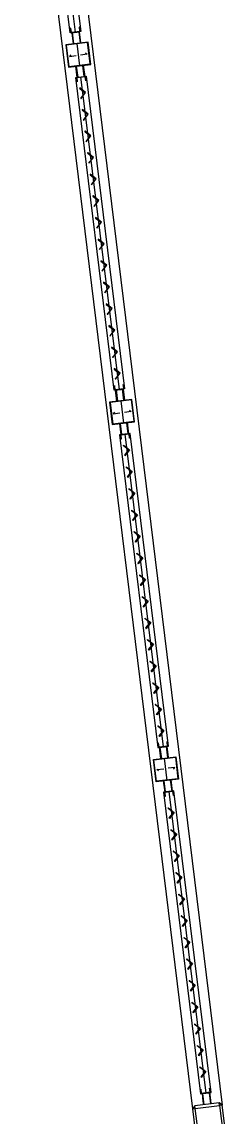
# Model space of a CAD drawing. Extents: x -15449 to 527173, y -170839 to 146543.
# Drawn here: x 15509.822 to 15510.282, y 7807.452 to 7809.906 of the extents above; entities that cross this region are included whole.
import ezdxf

# ---------------------------------------------------------------- set-up
doc = ezdxf.new("R2010")
doc.units = 0
doc.header["$LTSCALE"] = 8
doc.layers.get('0').update_dxf_attribs({"color": 1, "linetype": 'CONTINUOUS'})
doc.layers.add('G-IMPT', color=7, linetype='CONTINUOUS', lineweight=30)
doc.layers.add('Micron SGP Titleblock CAD template EDI$0$G-ANNO-TTLB', color=7, linetype='CONTINUOUS', lineweight=30)

# ---------------------------------------------------------------- blocks, each defined once
blk = doc.blocks.new('A$Cf1db08be')
at = {"layer": 'G-IMPT'}
for p, q in [((37.8134, 30.9395), (38.1962, 27.8254)), ((37.7467, 30.9312), (38.1295, 27.8172)), ((37.8551, 30.2274), (37.7721, 30.9029)), ((37.8669, 30.2289), (37.7839, 30.9043)), ((37.7956, 30.9058), (37.8787, 30.2303)), ((37.8787, 30.2303), (37.8551, 30.2274)), ((37.8562, 30.2377), (37.8557, 30.2377)), ((37.8557, 30.2377), (37.8568, 30.2285)), ((37.8577, 30.2283), (37.8562, 30.2377)), ((37.8763, 30.2309), (37.8577, 30.2283)), ((37.8578, 30.2278), (37.876, 30.23)), ((37.8586, 30.2279), (37.8616, 30.2028)), ((37.8596, 30.228), (37.8626, 30.203)), ((37.8742, 30.2298), (37.8773, 30.2048)), ((37.8757, 30.2401), (37.8751, 30.2401)), ((37.8751, 30.2401), (37.8763, 30.2309)), ((37.8752, 30.2299), (37.8783, 30.2049)), ((37.8768, 30.231), (37.8757, 30.2401)), ((37.895, 30.2069), (37.8449, 30.2008)), ((37.8941, 30.2058), (37.8461, 30.1999)), ((37.87, 30.2039), (37.8761, 30.1538)), ((37.9, 30.1578), (37.8941, 30.2058)), ((37.9011, 30.1569), (37.895, 30.2069)), ((37.8449, 30.2008), (37.8511, 30.1508)), ((37.8461, 30.1999), (37.852, 30.1519)), ((37.8562, 30.1785), (37.8532, 30.1747)), ((37.8933, 30.1796), (37.8783, 30.1778)), ((37.8895, 30.1826), (37.8933, 30.1796)), ((37.8511, 30.1508), (37.9011, 30.1569)), ((37.852, 30.1519), (37.9, 30.1578)), ((37.8532, 30.1747), (37.8682, 30.1766)), ((37.8865, 30.1297), (37.8835, 30.1547)), ((37.8835, 30.1547), (37.8865, 30.1297)), ((37.8875, 30.1298), (37.8845, 30.1549)), ((37.8845, 30.1549), (37.8875, 30.1298)), ((37.8674, 30.1274), (37.891, 30.1303)), ((37.8674, 30.1274), (37.891, 30.1303)), ((37.8709, 30.1278), (37.8678, 30.1528)), ((37.8678, 30.1528), (37.8709, 30.1278)), ((37.8719, 30.1279), (37.8688, 30.1529)), ((37.8688, 30.1529), (37.8719, 30.1279)), ((37.8701, 30.1277), (37.8883, 30.1299)), ((37.8701, 30.1277), (37.8883, 30.1299)), ((37.8888, 30.1291), (37.8701, 30.1272)), ((37.8888, 30.1291), (37.8701, 30.1272)), ((37.9653, 29.4284), (37.8792, 30.1288)), ((37.9653, 29.4284), (37.8792, 30.1288)), ((37.8899, 30.12), (37.8888, 30.1291)), ((37.8899, 30.12), (37.8888, 30.1291)), ((37.8893, 30.1292), (37.8904, 30.12)), ((37.8893, 30.1292), (37.8904, 30.12)), ((37.891, 30.1303), (37.9771, 29.4298)), ((37.891, 30.1303), (37.9771, 29.4298)), ((37.9535, 29.4269), (37.8674, 30.1274)), ((37.9535, 29.4269), (37.8674, 30.1274)), ((37.8704, 30.1176), (37.8693, 30.1267)), ((37.8704, 30.1176), (37.8693, 30.1267)), ((37.8701, 30.1272), (37.871, 30.1177)), ((37.8701, 30.1272), (37.871, 30.1177)), ((37.871, 30.1177), (37.8704, 30.1176)), ((37.871, 30.1177), (37.8704, 30.1176)), ((37.8904, 30.12), (37.8899, 30.12)), ((37.8904, 30.12), (37.8899, 30.12)), ((37.8764, 30.1041), (37.8763, 30.1039)), ((37.8897, 30.0937), (37.8764, 30.1041)), ((37.8765, 30.1028), (37.8864, 30.095)), ((37.8868, 30.0917), (37.879, 30.0817)), ((37.8792, 30.0806), (37.8793, 30.0805)), ((37.8793, 30.0805), (37.8897, 30.0937)), ((37.8824, 30.0557), (37.8823, 30.0555)), ((37.8824, 30.0557), (37.8823, 30.0555)), ((37.8956, 30.0453), (37.8824, 30.0557)), ((37.8956, 30.0453), (37.8824, 30.0557)), ((37.8824, 30.0544), (37.8924, 30.0466)), ((37.8824, 30.0544), (37.8924, 30.0466)), ((37.8928, 30.0433), (37.885, 30.0334)), ((37.8928, 30.0433), (37.885, 30.0334)), ((37.8851, 30.0322), (37.8853, 30.0321)), ((37.8851, 30.0322), (37.8853, 30.0321)), ((37.8853, 30.0321), (37.8956, 30.0453)), ((37.8853, 30.0321), (37.8956, 30.0453)), ((37.8883, 30.0073), (37.8882, 30.0072)), ((37.8883, 30.0073), (37.8882, 30.0072)), ((37.9016, 29.997), (37.8883, 30.0073)), ((37.9016, 29.997), (37.8883, 30.0073)), ((37.8883, 30.006), (37.8983, 29.9983)), ((37.8883, 30.006), (37.8983, 29.9983)), ((37.8987, 29.995), (37.8909, 29.985)), ((37.8987, 29.995), (37.8909, 29.985)), ((37.8911, 29.9839), (37.8912, 29.9837)), ((37.8911, 29.9839), (37.8912, 29.9837)), ((37.8912, 29.9837), (37.9016, 29.997)), ((37.8912, 29.9837), (37.9016, 29.997)), ((37.8943, 29.959), (37.8942, 29.9588)), ((37.8943, 29.959), (37.8942, 29.9588)), ((37.9075, 29.9486), (37.8943, 29.959)), ((37.9075, 29.9486), (37.8943, 29.959)), ((37.8943, 29.9577), (37.9043, 29.9499)), ((37.8943, 29.9577), (37.9043, 29.9499)), ((37.9047, 29.9466), (37.8969, 29.9366)), ((37.9047, 29.9466), (37.8969, 29.9366)), ((37.897, 29.9355), (37.8972, 29.9354)), ((37.897, 29.9355), (37.8972, 29.9354)), ((37.8972, 29.9354), (37.9075, 29.9486)), ((37.8972, 29.9354), (37.9075, 29.9486)), ((37.9002, 29.9106), (37.9001, 29.9104)), ((37.9002, 29.9106), (37.9001, 29.9104)), ((37.9135, 29.9003), (37.9002, 29.9106)), ((37.9135, 29.9003), (37.9002, 29.9106)), ((37.9002, 29.9093), (37.9102, 29.9015)), ((37.9002, 29.9093), (37.9102, 29.9015)), ((37.9106, 29.8982), (37.9028, 29.8883)), ((37.9106, 29.8982), (37.9028, 29.8883)), ((37.903, 29.8871), (37.9031, 29.887)), ((37.903, 29.8871), (37.9031, 29.887)), ((37.9031, 29.887), (37.9135, 29.9003)), ((37.9031, 29.887), (37.9135, 29.9003)), ((37.9062, 29.8622), (37.906, 29.8621)), ((37.9062, 29.8622), (37.906, 29.8621)), ((37.9194, 29.8519), (37.9062, 29.8622)), ((37.9194, 29.8519), (37.9062, 29.8622)), ((37.9062, 29.8609), (37.9161, 29.8532)), ((37.9062, 29.8609), (37.9161, 29.8532)), ((37.9166, 29.8499), (37.9088, 29.8399)), ((37.9166, 29.8499), (37.9088, 29.8399)), ((37.9089, 29.8388), (37.9091, 29.8386)), ((37.9089, 29.8388), (37.9091, 29.8386)), ((37.9091, 29.8386), (37.9194, 29.8519)), ((37.9091, 29.8386), (37.9194, 29.8519)), ((37.9121, 29.8139), (37.912, 29.8137)), ((37.9121, 29.8139), (37.912, 29.8137)), ((37.9254, 29.8035), (37.9121, 29.8139)), ((37.9254, 29.8035), (37.9121, 29.8139)), ((37.9121, 29.8126), (37.9221, 29.8048)), ((37.9121, 29.8126), (37.9221, 29.8048)), ((37.9225, 29.8015), (37.9147, 29.7915)), ((37.9225, 29.8015), (37.9147, 29.7915)), ((37.9149, 29.7904), (37.915, 29.7903)), ((37.9149, 29.7904), (37.915, 29.7903)), ((37.915, 29.7903), (37.9254, 29.8035)), ((37.915, 29.7903), (37.9254, 29.8035)), ((37.9181, 29.7655), (37.9179, 29.7653)), ((37.9181, 29.7655), (37.9179, 29.7653)), ((37.9313, 29.7552), (37.9181, 29.7655)), ((37.9313, 29.7552), (37.9181, 29.7655)), ((37.9181, 29.7642), (37.928, 29.7564)), ((37.9181, 29.7642), (37.928, 29.7564)), ((37.9284, 29.7531), (37.9207, 29.7432)), ((37.9284, 29.7531), (37.9207, 29.7432)), ((37.9208, 29.742), (37.921, 29.7419)), ((37.9208, 29.742), (37.921, 29.7419)), ((37.921, 29.7419), (37.9313, 29.7552)), ((37.921, 29.7419), (37.9313, 29.7552)), ((37.924, 29.7171), (37.9239, 29.717)), ((37.924, 29.7171), (37.9239, 29.717)), ((37.9373, 29.7068), (37.924, 29.7171)), ((37.9373, 29.7068), (37.924, 29.7171)), ((37.924, 29.7158), (37.934, 29.7081)), ((37.924, 29.7158), (37.934, 29.7081)), ((37.9344, 29.7048), (37.9266, 29.6948)), ((37.9344, 29.7048), (37.9266, 29.6948)), ((37.9268, 29.6937), (37.9269, 29.6936)), ((37.9268, 29.6937), (37.9269, 29.6936)), ((37.9269, 29.6936), (37.9373, 29.7068)), ((37.9269, 29.6936), (37.9373, 29.7068)), ((37.93, 29.6688), (37.9298, 29.6686)), ((37.93, 29.6688), (37.9298, 29.6686)), ((37.9432, 29.6584), (37.93, 29.6688)), ((37.9432, 29.6584), (37.93, 29.6688)), ((37.93, 29.6675), (37.9399, 29.6597)), ((37.93, 29.6675), (37.9399, 29.6597)), ((37.9403, 29.6564), (37.9326, 29.6464)), ((37.9403, 29.6564), (37.9326, 29.6464)), ((37.9327, 29.6453), (37.9329, 29.6452)), ((37.9327, 29.6453), (37.9329, 29.6452)), ((37.9329, 29.6452), (37.9432, 29.6584)), ((37.9329, 29.6452), (37.9432, 29.6584)), ((37.9359, 29.6204), (37.9358, 29.6202)), ((37.9359, 29.6204), (37.9358, 29.6202)), ((37.9491, 29.6101), (37.9359, 29.6204)), ((37.9491, 29.6101), (37.9359, 29.6204)), ((37.9359, 29.6191), (37.9459, 29.6113)), ((37.9359, 29.6191), (37.9459, 29.6113)), ((37.9463, 29.608), (37.9385, 29.5981)), ((37.9463, 29.608), (37.9385, 29.5981)), ((37.9386, 29.5969), (37.9388, 29.5968)), ((37.9386, 29.5969), (37.9388, 29.5968)), ((37.9388, 29.5968), (37.9491, 29.6101)), ((37.9388, 29.5968), (37.9491, 29.6101)), ((37.9418, 29.572), (37.9417, 29.5719)), ((37.9418, 29.572), (37.9417, 29.5719)), ((37.9551, 29.5617), (37.9418, 29.572)), ((37.9551, 29.5617), (37.9418, 29.572)), ((37.9419, 29.5708), (37.9518, 29.563)), ((37.9419, 29.5708), (37.9518, 29.563)), ((37.9522, 29.5597), (37.9444, 29.5497)), ((37.9522, 29.5597), (37.9444, 29.5497)), ((37.9446, 29.5486), (37.9447, 29.5485)), ((37.9446, 29.5486), (37.9447, 29.5485)), ((37.9447, 29.5485), (37.9551, 29.5617)), ((37.9447, 29.5485), (37.9551, 29.5617)), ((37.9478, 29.5237), (37.9477, 29.5235)), ((37.9478, 29.5237), (37.9477, 29.5235)), ((37.961, 29.5133), (37.9478, 29.5237)), ((37.961, 29.5133), (37.9478, 29.5237)), ((37.9478, 29.5224), (37.9578, 29.5146)), ((37.9478, 29.5224), (37.9578, 29.5146)), ((37.9582, 29.5113), (37.9504, 29.5013)), ((37.9582, 29.5113), (37.9504, 29.5013)), ((37.9505, 29.5002), (37.9507, 29.5001)), ((37.9505, 29.5002), (37.9507, 29.5001)), ((37.9507, 29.5001), (37.961, 29.5133)), ((37.9507, 29.5001), (37.961, 29.5133)), ((37.9537, 29.4753), (37.9536, 29.4752)), ((37.9537, 29.4753), (37.9536, 29.4752)), ((37.967, 29.465), (37.9537, 29.4753)), ((37.967, 29.465), (37.9537, 29.4753)), ((37.9538, 29.474), (37.9637, 29.4662)), ((37.9538, 29.474), (37.9637, 29.4662)), ((37.9641, 29.4629), (37.9563, 29.453)), ((37.9641, 29.4629), (37.9563, 29.453)), ((37.9565, 29.4519), (37.9566, 29.4517)), ((37.9565, 29.4519), (37.9566, 29.4517)), ((37.9566, 29.4517), (37.967, 29.465)), ((37.9566, 29.4517), (37.967, 29.465)), ((37.9771, 29.4298), (37.9535, 29.4269)), ((37.9771, 29.4298), (37.9535, 29.4269)), ((37.9546, 29.4372), (37.9541, 29.4371)), ((37.9546, 29.4372), (37.9541, 29.4371)), ((37.9541, 29.4371), (37.9552, 29.428)), ((37.9541, 29.4371), (37.9552, 29.428)), ((37.9561, 29.4278), (37.9546, 29.4372)), ((37.9561, 29.4278), (37.9546, 29.4372)), ((37.9747, 29.4304), (37.9561, 29.4278)), ((37.9747, 29.4304), (37.9561, 29.4278)), ((37.9562, 29.4272), (37.9744, 29.4295)), ((37.9562, 29.4272), (37.9744, 29.4295)), ((37.957, 29.4273), (37.96, 29.4023)), ((37.96, 29.4023), (37.957, 29.4273)), ((37.958, 29.4275), (37.961, 29.4024)), ((37.961, 29.4024), (37.958, 29.4275)), ((37.9726, 29.4293), (37.9757, 29.4043)), ((37.9757, 29.4043), (37.9726, 29.4293)), ((37.9741, 29.4396), (37.9735, 29.4395)), ((37.9741, 29.4396), (37.9735, 29.4395)), ((37.9735, 29.4395), (37.9747, 29.4304)), ((37.9735, 29.4395), (37.9747, 29.4304)), ((37.9736, 29.4294), (37.9767, 29.4044)), ((37.9767, 29.4044), (37.9736, 29.4294)), ((37.9752, 29.4305), (37.9741, 29.4396)), ((37.9752, 29.4305), (37.9741, 29.4396)), ((37.9934, 29.4064), (37.9434, 29.4003)), ((37.9434, 29.4003), (37.9495, 29.3502)), ((37.9925, 29.4053), (37.9445, 29.3994)), ((37.9445, 29.3994), (37.9504, 29.3514)), ((37.9684, 29.4033), (37.9745, 29.3533)), ((37.9984, 29.3573), (37.9925, 29.4053)), ((37.9995, 29.3564), (37.9934, 29.4064)), ((37.9546, 29.3779), (37.9516, 29.3742)), ((37.9516, 29.3742), (37.9667, 29.376)), ((37.9917, 29.3791), (37.9767, 29.3773)), ((37.9879, 29.382), (37.9917, 29.3791)), ((37.9495, 29.3502), (37.9995, 29.3564)), ((37.9504, 29.3514), (37.9984, 29.3573)), ((37.9693, 29.3273), (37.9662, 29.3523)), ((37.9662, 29.3523), (37.9693, 29.3273)), ((37.9703, 29.3274), (37.9672, 29.3524)), ((37.9672, 29.3524), (37.9703, 29.3274)), ((37.9849, 29.3292), (37.9819, 29.3542)), ((37.9819, 29.3542), (37.9849, 29.3292)), ((37.9859, 29.3293), (37.9829, 29.3543)), ((37.9829, 29.3543), (37.9859, 29.3293)), ((37.9894, 29.3297), (37.9658, 29.3268)), ((37.9894, 29.3297), (37.9658, 29.3268)), ((37.9658, 29.3268), (38.0519, 28.6264)), ((37.9658, 29.3268), (38.0519, 28.6264)), ((37.9688, 29.3171), (37.9677, 29.3262)), ((37.9688, 29.3171), (37.9677, 29.3262)), ((37.9685, 29.3272), (37.9867, 29.3294)), ((37.9685, 29.3272), (37.9867, 29.3294)), ((37.9872, 29.3286), (37.9685, 29.3266)), ((37.9872, 29.3286), (37.9685, 29.3266)), ((37.9685, 29.3266), (37.9694, 29.3171)), ((37.9685, 29.3266), (37.9694, 29.3171)), ((37.9776, 29.3283), (38.0637, 28.6278)), ((37.9776, 29.3283), (38.0637, 28.6278)), ((37.9883, 29.3195), (37.9872, 29.3286)), ((37.9883, 29.3195), (37.9872, 29.3286)), ((37.9877, 29.3287), (37.9888, 29.3195)), ((37.9877, 29.3287), (37.9888, 29.3195)), ((37.9888, 29.3195), (37.9883, 29.3195)), ((37.9888, 29.3195), (37.9883, 29.3195)), ((38.0755, 28.6293), (37.9894, 29.3297)), ((38.0755, 28.6293), (37.9894, 29.3297)), ((37.9694, 29.3171), (37.9688, 29.3171)), ((37.9694, 29.3171), (37.9688, 29.3171)), ((37.9747, 29.3034), (37.9749, 29.3035)), ((37.9747, 29.3034), (37.9749, 29.3035)), ((37.9749, 29.3035), (37.9881, 29.2932)), ((37.9749, 29.3035), (37.9881, 29.2932)), ((37.9848, 29.2945), (37.9749, 29.3022)), ((37.9848, 29.2945), (37.9749, 29.3022)), ((37.9775, 29.2812), (37.9852, 29.2912)), ((37.9775, 29.2812), (37.9852, 29.2912)), ((37.9778, 29.2799), (37.9776, 29.2801)), ((37.9778, 29.2799), (37.9776, 29.2801)), ((37.9881, 29.2932), (37.9778, 29.2799)), ((37.9881, 29.2932), (37.9778, 29.2799)), ((37.9807, 29.255), (37.9808, 29.2552)), ((37.9807, 29.255), (37.9808, 29.2552)), ((37.9808, 29.2552), (37.994, 29.2448)), ((37.9808, 29.2552), (37.994, 29.2448)), ((37.9908, 29.2461), (37.9808, 29.2539)), ((37.9908, 29.2461), (37.9808, 29.2539)), ((37.9834, 29.2328), (37.9912, 29.2428)), ((37.9834, 29.2328), (37.9912, 29.2428)), ((37.9837, 29.2316), (37.9835, 29.2317)), ((37.9837, 29.2316), (37.9835, 29.2317)), ((37.994, 29.2448), (37.9837, 29.2316)), ((37.994, 29.2448), (37.9837, 29.2316)), ((37.9866, 29.2066), (37.9868, 29.2068)), ((37.9866, 29.2066), (37.9868, 29.2068)), ((37.9868, 29.2068), (38, 29.1965)), ((37.9868, 29.2068), (38, 29.1965)), ((37.9967, 29.1977), (37.9868, 29.2055)), ((37.9967, 29.1977), (37.9868, 29.2055)), ((38, 29.1965), (37.9897, 29.1832)), ((38, 29.1965), (37.9897, 29.1832)), ((37.9894, 29.1845), (37.9971, 29.1944)), ((37.9894, 29.1845), (37.9971, 29.1944)), ((37.9897, 29.1832), (37.9895, 29.1833)), ((37.9897, 29.1832), (37.9895, 29.1833)), ((37.9926, 29.1583), (37.9927, 29.1584)), ((37.9926, 29.1583), (37.9927, 29.1584)), ((37.9927, 29.1584), (38.0059, 29.1481)), ((37.9927, 29.1584), (38.0059, 29.1481)), ((38.0027, 29.1494), (37.9927, 29.1571)), ((38.0027, 29.1494), (37.9927, 29.1571)), ((38.0059, 29.1481), (37.9956, 29.1349)), ((38.0059, 29.1481), (37.9956, 29.1349)), ((37.9953, 29.1361), (38.0031, 29.1461)), ((37.9953, 29.1361), (38.0031, 29.1461)), ((37.9956, 29.1349), (37.9954, 29.135)), ((37.9956, 29.1349), (37.9954, 29.135)), ((37.9985, 29.1099), (37.9986, 29.1101)), ((37.9985, 29.1099), (37.9986, 29.1101)), ((37.9986, 29.1101), (38.0119, 29.0997)), ((37.9986, 29.1101), (38.0119, 29.0997)), ((38.0086, 29.101), (37.9987, 29.1088)), ((38.0086, 29.101), (37.9987, 29.1088)), ((38.0119, 29.0997), (38.0015, 29.0865)), ((38.0119, 29.0997), (38.0015, 29.0865)), ((38.0012, 29.0877), (38.009, 29.0977)), ((38.0012, 29.0877), (38.009, 29.0977)), ((38.0015, 29.0865), (38.0014, 29.0866)), ((38.0015, 29.0865), (38.0014, 29.0866)), ((38.0045, 29.0615), (38.0046, 29.0617)), ((38.0045, 29.0615), (38.0046, 29.0617)), ((38.0046, 29.0617), (38.0178, 29.0514)), ((38.0046, 29.0617), (38.0178, 29.0514)), ((38.0146, 29.0526), (38.0046, 29.0604)), ((38.0146, 29.0526), (38.0046, 29.0604)), ((38.0072, 29.0394), (38.015, 29.0493)), ((38.0072, 29.0394), (38.015, 29.0493)), ((38.0178, 29.0514), (38.0075, 29.0381)), ((38.0178, 29.0514), (38.0075, 29.0381)), ((38.0075, 29.0381), (38.0073, 29.0382)), ((38.0075, 29.0381), (38.0073, 29.0382)), ((38.0104, 29.0132), (38.0105, 29.0133)), ((38.0104, 29.0132), (38.0105, 29.0133)), ((38.0105, 29.0133), (38.0238, 29.003)), ((38.0105, 29.0133), (38.0238, 29.003)), ((38.0205, 29.0043), (38.0105, 29.0121)), ((38.0205, 29.0043), (38.0105, 29.0121)), ((38.0131, 28.991), (38.0209, 29.001)), ((38.0131, 28.991), (38.0209, 29.001)), ((38.0238, 29.003), (38.0134, 28.9898)), ((38.0238, 29.003), (38.0134, 28.9898)), ((38.0134, 28.9898), (38.0133, 28.9899)), ((38.0134, 28.9898), (38.0133, 28.9899)), ((38.0164, 28.9648), (38.0165, 28.965)), ((38.0164, 28.9648), (38.0165, 28.965)), ((38.0165, 28.965), (38.0297, 28.9546)), ((38.0165, 28.965), (38.0297, 28.9546)), ((38.0265, 28.9559), (38.0165, 28.9637)), ((38.0265, 28.9559), (38.0165, 28.9637)), ((38.0191, 28.9426), (38.0269, 28.9526)), ((38.0191, 28.9426), (38.0269, 28.9526)), ((38.0297, 28.9546), (38.0194, 28.9414)), ((38.0297, 28.9546), (38.0194, 28.9414)), ((38.0194, 28.9414), (38.0192, 28.9415)), ((38.0194, 28.9414), (38.0192, 28.9415)), ((38.0223, 28.9165), (38.0224, 28.9166)), ((38.0223, 28.9165), (38.0224, 28.9166)), ((38.0224, 28.9166), (38.0357, 28.9063)), ((38.0224, 28.9166), (38.0357, 28.9063)), ((38.0324, 28.9075), (38.0224, 28.9153)), ((38.0324, 28.9075), (38.0224, 28.9153)), ((38.025, 28.8943), (38.0328, 28.9042)), ((38.025, 28.8943), (38.0328, 28.9042)), ((38.0357, 28.9063), (38.0253, 28.893)), ((38.0357, 28.9063), (38.0253, 28.893)), ((38.0253, 28.893), (38.0252, 28.8932)), ((38.0253, 28.893), (38.0252, 28.8932)), ((38.0282, 28.8681), (38.0284, 28.8682)), ((38.0282, 28.8681), (38.0284, 28.8682)), ((38.0284, 28.8682), (38.0416, 28.8579)), ((38.0284, 28.8682), (38.0416, 28.8579)), ((38.0383, 28.8592), (38.0284, 28.867)), ((38.0383, 28.8592), (38.0284, 28.867)), ((38.031, 28.8459), (38.0388, 28.8559)), ((38.031, 28.8459), (38.0388, 28.8559)), ((38.0416, 28.8579), (38.0313, 28.8447)), ((38.0416, 28.8579), (38.0313, 28.8447)), ((38.0313, 28.8447), (38.0311, 28.8448)), ((38.0313, 28.8447), (38.0311, 28.8448)), ((38.0342, 28.8197), (38.0343, 28.8199)), ((38.0342, 28.8197), (38.0343, 28.8199)), ((38.0343, 28.8199), (38.0476, 28.8095)), ((38.0343, 28.8199), (38.0476, 28.8095)), ((38.0443, 28.8108), (38.0343, 28.8186)), ((38.0443, 28.8108), (38.0343, 28.8186)), ((38.0369, 28.7976), (38.0447, 28.8075)), ((38.0369, 28.7976), (38.0447, 28.8075)), ((38.0476, 28.8095), (38.0372, 28.7963)), ((38.0476, 28.8095), (38.0372, 28.7963)), ((38.0372, 28.7963), (38.0371, 28.7964)), ((38.0372, 28.7963), (38.0371, 28.7964)), ((38.0401, 28.7714), (38.0403, 28.7715)), ((38.0401, 28.7714), (38.0403, 28.7715)), ((38.0403, 28.7715), (38.0535, 28.7612)), ((38.0403, 28.7715), (38.0535, 28.7612)), ((38.0502, 28.7624), (38.0403, 28.7702)), ((38.0502, 28.7624), (38.0403, 28.7702)), ((38.0429, 28.7492), (38.0506, 28.7591)), ((38.0429, 28.7492), (38.0506, 28.7591)), ((38.0535, 28.7612), (38.0432, 28.7479)), ((38.0535, 28.7612), (38.0432, 28.7479)), ((38.0432, 28.7479), (38.043, 28.7481)), ((38.0432, 28.7479), (38.043, 28.7481)), ((38.0461, 28.723), (38.0462, 28.7232)), ((38.0461, 28.723), (38.0462, 28.7232)), ((38.0462, 28.7232), (38.0595, 28.7128)), ((38.0462, 28.7232), (38.0595, 28.7128)), ((38.0562, 28.7141), (38.0462, 28.7219)), ((38.0562, 28.7141), (38.0462, 28.7219)), ((38.0488, 28.7008), (38.0566, 28.7108)), ((38.0488, 28.7008), (38.0566, 28.7108)), ((38.0595, 28.7128), (38.0491, 28.6996)), ((38.0595, 28.7128), (38.0491, 28.6996)), ((38.0491, 28.6996), (38.049, 28.6997)), ((38.0491, 28.6996), (38.049, 28.6997)), ((38.052, 28.6746), (38.0522, 28.6748)), ((38.0522, 28.6748), (38.0654, 28.6644)), ((38.0621, 28.6657), (38.0522, 28.6735)), ((38.0548, 28.6525), (38.0625, 28.6624)), ((38.0654, 28.6644), (38.0551, 28.6512)), ((38.053, 28.6367), (38.0525, 28.6366)), ((38.053, 28.6367), (38.0525, 28.6366)), ((38.0525, 28.6366), (38.0536, 28.6275)), ((38.0525, 28.6366), (38.0536, 28.6275)), ((38.0545, 28.6273), (38.053, 28.6367)), ((38.0545, 28.6273), (38.053, 28.6367)), ((38.0551, 28.6512), (38.0549, 28.6513)), ((38.0725, 28.6391), (38.072, 28.639)), ((38.0725, 28.6391), (38.072, 28.639)), ((38.072, 28.639), (38.0731, 28.6299)), ((38.072, 28.639), (38.0731, 28.6299)), ((38.0736, 28.6299), (38.0725, 28.6391)), ((38.0736, 28.6299), (38.0725, 28.6391)), ((38.0519, 28.6264), (38.0755, 28.6293)), ((38.0519, 28.6264), (38.0755, 28.6293)), ((38.0731, 28.6299), (38.0545, 28.6273)), ((38.0731, 28.6299), (38.0545, 28.6273)), ((38.0546, 28.6267), (38.0729, 28.629)), ((38.0546, 28.6267), (38.0729, 28.629)), ((38.0554, 28.6268), (38.0585, 28.6018)), ((38.0585, 28.6018), (38.0554, 28.6268)), ((38.0564, 28.6269), (38.0595, 28.6019)), ((38.0595, 28.6019), (38.0564, 28.6269)), ((38.0711, 28.6287), (38.0741, 28.6037)), ((38.0741, 28.6037), (38.0711, 28.6287)), ((38.0721, 28.6289), (38.0751, 28.6038)), ((38.0751, 28.6038), (38.0721, 28.6289)), ((38.0418, 28.5997), (38.0918, 28.6059)), ((38.0479, 28.5497), (38.0418, 28.5997)), ((38.0429, 28.5989), (38.0909, 28.6048)), ((38.0488, 28.5508), (38.0429, 28.5989)), ((38.0729, 28.5528), (38.0668, 28.6028)), ((38.0909, 28.6048), (38.0968, 28.5567)), ((38.0918, 28.6059), (38.098, 28.5559)), ((38.0497, 28.577), (38.0647, 28.5789)), ((38.0534, 28.5741), (38.0497, 28.577)), ((38.0897, 28.5819), (38.0747, 28.5801)), ((38.0868, 28.5782), (38.0897, 28.5819)), ((38.098, 28.5559), (38.0479, 28.5497)), ((38.0968, 28.5567), (38.0488, 28.5508)), ((38.0677, 28.5268), (38.0646, 28.5518)), ((38.0687, 28.5269), (38.0656, 28.5519)), ((38.0834, 28.5287), (38.0803, 28.5537)), ((38.0844, 28.5288), (38.0813, 28.5538)), ((38.0878, 28.5292), (38.0642, 28.5263)), ((38.0642, 28.5263), (38.1473, 27.8509)), ((38.0672, 28.5165), (38.0661, 28.5257)), ((38.0669, 28.5267), (38.0852, 28.5289)), ((38.0856, 28.5281), (38.067, 28.5261)), ((38.067, 28.5261), (38.0678, 28.5166)), ((38.0678, 28.5166), (38.0672, 28.5165)), ((38.076, 28.5278), (38.1591, 27.8523)), ((38.0867, 28.5189), (38.0856, 28.5281)), ((38.0861, 28.5281), (38.0873, 28.519)), ((38.0873, 28.519), (38.0867, 28.5189)), ((38.1709, 27.8538), (38.0878, 28.5292)), ((38.0746, 28.4912), (38.0747, 28.4913)), ((38.0747, 28.4913), (38.088, 28.481)), ((38.0847, 28.4823), (38.0747, 28.49)), ((38.0773, 28.469), (38.0851, 28.479)), ((38.0776, 28.4677), (38.0775, 28.4679)), ((38.088, 28.481), (38.0776, 28.4677)), ((38.0805, 28.4428), (38.0807, 28.443)), ((38.0807, 28.443), (38.0939, 28.4326)), ((38.0906, 28.4339), (38.0807, 28.4417)), ((38.0833, 28.4206), (38.091, 28.4306)), ((38.0836, 28.4194), (38.0834, 28.4195)), ((38.0939, 28.4326), (38.0836, 28.4194)), ((38.0865, 28.3944), (38.0866, 28.3946)), ((38.0866, 28.3946), (38.0998, 28.3843)), ((38.0966, 28.3855), (38.0866, 28.3933)), ((38.0892, 28.3723), (38.097, 28.3822)), ((38.0895, 28.371), (38.0893, 28.3711)), ((38.0998, 28.3843), (38.0895, 28.371)), ((38.0924, 28.3461), (38.0925, 28.3462)), ((38.0925, 28.3462), (38.1058, 28.3359)), ((38.1025, 28.3372), (38.0926, 28.3449)), ((38.0951, 28.3239), (38.1029, 28.3339)), ((38.0954, 28.3227), (38.0953, 28.3228)), ((38.1058, 28.3359), (38.0954, 28.3227)), ((38.0984, 28.2977), (38.0985, 28.2979)), ((38.0985, 28.2979), (38.1117, 28.2875)), ((38.1085, 28.2888), (38.0985, 28.2966)), ((38.1011, 28.2755), (38.1089, 28.2855)), ((38.1014, 28.2743), (38.1012, 28.2744)), ((38.1117, 28.2875), (38.1014, 28.2743)), ((38.1043, 28.2494), (38.1044, 28.2495)), ((38.1044, 28.2495), (38.1177, 28.2392)), ((38.1144, 28.2404), (38.1045, 28.2482)), ((38.107, 28.2272), (38.1148, 28.2371)), ((38.1073, 28.2259), (38.1072, 28.226)), ((38.1177, 28.2392), (38.1073, 28.2259)), ((38.1103, 28.201), (38.1104, 28.2011)), ((38.1104, 28.2011), (38.1236, 28.1908)), ((38.1204, 28.1921), (38.1104, 28.1999)), ((38.1236, 28.1908), (38.1133, 28.1776)), ((38.113, 28.1788), (38.1208, 28.1888)), ((38.1133, 28.1776), (38.1131, 28.1777)), ((38.1162, 28.1526), (38.1163, 28.1528)), ((38.1163, 28.1528), (38.1296, 28.1424)), ((38.1263, 28.1437), (38.1163, 28.1515)), ((38.1296, 28.1424), (38.1192, 28.1292)), ((38.1189, 28.1305), (38.1267, 28.1404)), ((38.1192, 28.1292), (38.1191, 28.1293)), ((38.1222, 28.1043), (38.1223, 28.1044)), ((38.1223, 28.1044), (38.1355, 28.0941)), ((38.1323, 28.0953), (38.1223, 28.1031)), ((38.1355, 28.0941), (38.1252, 28.0808)), ((38.1249, 28.0821), (38.1327, 28.092)), ((38.1252, 28.0808), (38.125, 28.081)), ((38.1281, 28.0559), (38.1282, 28.0561)), ((38.1282, 28.0561), (38.1415, 28.0457)), ((38.1382, 28.047), (38.1282, 28.0548)), ((38.1308, 28.0337), (38.1386, 28.0437)), ((38.1415, 28.0457), (38.1311, 28.0325)), ((38.1311, 28.0325), (38.131, 28.0326)), ((38.134, 28.0075), (38.1342, 28.0077)), ((38.1342, 28.0077), (38.1474, 27.9973)), ((38.1441, 27.9986), (38.1342, 28.0064)), ((38.1368, 27.9854), (38.1445, 27.9953)), ((38.1474, 27.9973), (38.1371, 27.9841)), ((38.1371, 27.9841), (38.1369, 27.9842)), ((38.14, 27.9592), (38.1401, 27.9593)), ((38.1401, 27.9593), (38.1534, 27.949)), ((38.1501, 27.9503), (38.1401, 27.958)), ((38.1427, 27.937), (38.1505, 27.9469)), ((38.1534, 27.949), (38.143, 27.9357)), ((38.143, 27.9357), (38.1429, 27.9359)), ((38.1459, 27.9108), (38.1461, 27.911)), ((38.1461, 27.911), (38.1593, 27.9006)), ((38.156, 27.9019), (38.1461, 27.9097)), ((38.1487, 27.8886), (38.1564, 27.8986)), ((38.1593, 27.9006), (38.149, 27.8874)), ((38.149, 27.8874), (38.1488, 27.8875)), ((38.1473, 27.8509), (38.1709, 27.8538)), ((38.1484, 27.8612), (38.1478, 27.8611)), ((38.1478, 27.8611), (38.1489, 27.852)), ((38.1499, 27.8517), (38.1484, 27.8612)), ((38.1684, 27.8544), (38.1499, 27.8517)), ((38.1499, 27.8512), (38.1682, 27.8535)), ((38.1507, 27.8513), (38.1528, 27.8346)), ((38.1517, 27.8514), (38.1548, 27.8264)), ((38.1664, 27.8532), (38.1695, 27.8282)), ((38.1678, 27.8636), (38.1673, 27.8635)), ((38.1673, 27.8635), (38.1684, 27.8544)), ((38.1674, 27.8534), (38.1695, 27.8367)), ((38.169, 27.8544), (38.1678, 27.8636)), ((38.1348, 27.824), (38.1295, 27.8172)), ((38.1895, 27.8307), (38.1348, 27.824)), ((38.1355, 27.818), (38.1348, 27.824)), ((38.1355, 27.818), (38.1902, 27.8247)), ((38.1528, 27.8346), (38.1538, 27.8263)), ((38.1695, 27.8367), (38.1705, 27.8283)), ((38.1962, 27.8254), (38.1895, 27.8307)), ((38.1902, 27.8247), (38.1895, 27.8307)), ((38.1962, 27.8254), (38.1902, 27.8247)), ((38.1902, 27.8247), (38.2011, 27.7366)), ((38.2071, 27.7374), (38.1962, 27.8254)), ((38.1295, 27.8172), (38.1355, 27.818)), ((38.1295, 27.8172), (38.1403, 27.7292)), ((38.1464, 27.7299), (38.1355, 27.818))]:
    blk.add_line(p, q, dxfattribs=at)
for centre, radius, start, end in [((37.8576, 30.2286), 0.000874, 187.0087, 277.0087), ((37.8576, 30.2286), 0.000336, 187.0087, 277.0087), ((37.8759, 30.2309), 0.000874, 277.0087, 7.0087), ((37.8759, 30.2309), 0.000336, 277.0087, 7.0087), ((37.8884, 30.1291), 0.000874, 7.0087, 97.0087), ((37.8884, 30.1291), 0.000874, 7.0087, 97.0087), ((37.8884, 30.1291), 0.000336, 7.0087, 97.0087), ((37.8884, 30.1291), 0.000336, 7.0087, 97.0087), ((37.8702, 30.1268), 0.000874, 97.0087, 187.0087), ((37.8702, 30.1268), 0.000874, 97.0087, 187.0087), ((37.8702, 30.1268), 0.000336, 97.0087, 187.0087), ((37.8702, 30.1268), 0.000336, 97.0087, 187.0087), ((37.877, 30.1034), 0.000807, 142.0087, 232.0087), ((37.8797, 30.0812), 0.000807, 142.0087, 232.0087), ((37.885, 30.0931), 0.00235, 322.0087, 52.0087), ((37.8829, 30.055), 0.000807, 142.0087, 232.0087), ((37.8829, 30.055), 0.000807, 142.0087, 232.0087), ((37.8856, 30.0329), 0.000807, 142.0087, 232.0087), ((37.8856, 30.0329), 0.000807, 142.0087, 232.0087), ((37.8909, 30.0448), 0.00235, 322.0087, 52.0087), ((37.8909, 30.0448), 0.00235, 322.0087, 52.0087), ((37.8888, 30.0067), 0.000807, 142.0087, 232.0087), ((37.8888, 30.0067), 0.000807, 142.0087, 232.0087), ((37.8916, 29.9845), 0.000807, 142.0087, 232.0087), ((37.8916, 29.9845), 0.000807, 142.0087, 232.0087), ((37.8969, 29.9964), 0.00235, 322.0087, 52.0087), ((37.8969, 29.9964), 0.00235, 322.0087, 52.0087), ((37.8948, 29.9583), 0.000807, 142.0087, 232.0087), ((37.8948, 29.9583), 0.000807, 142.0087, 232.0087), ((37.8975, 29.9361), 0.000807, 142.0087, 232.0087), ((37.8975, 29.9361), 0.000807, 142.0087, 232.0087), ((37.9028, 29.948), 0.00235, 322.0087, 52.0087), ((37.9028, 29.948), 0.00235, 322.0087, 52.0087), ((37.9007, 29.9099), 0.000807, 142.0087, 232.0087), ((37.9007, 29.9099), 0.000807, 142.0087, 232.0087), ((37.9035, 29.8878), 0.000807, 142.0087, 232.0087), ((37.9035, 29.8878), 0.000807, 142.0087, 232.0087), ((37.9088, 29.8997), 0.00235, 322.0087, 52.0087), ((37.9088, 29.8997), 0.00235, 322.0087, 52.0087), ((37.9067, 29.8616), 0.000807, 142.0087, 232.0087), ((37.9067, 29.8616), 0.000807, 142.0087, 232.0087), ((37.9094, 29.8394), 0.000807, 142.0087, 232.0087), ((37.9094, 29.8394), 0.000807, 142.0087, 232.0087), ((37.9147, 29.8513), 0.00235, 322.0087, 52.0087), ((37.9147, 29.8513), 0.00235, 322.0087, 52.0087), ((37.9126, 29.8132), 0.000807, 142.0087, 232.0087), ((37.9126, 29.8132), 0.000807, 142.0087, 232.0087), ((37.9154, 29.791), 0.000807, 142.0087, 232.0087), ((37.9154, 29.791), 0.000807, 142.0087, 232.0087), ((37.9206, 29.8029), 0.00235, 322.0087, 52.0087), ((37.9206, 29.8029), 0.00235, 322.0087, 52.0087), ((37.9186, 29.7648), 0.000807, 142.0087, 232.0087), ((37.9186, 29.7648), 0.000807, 142.0087, 232.0087), ((37.9213, 29.7427), 0.000807, 142.0087, 232.0087), ((37.9213, 29.7427), 0.000807, 142.0087, 232.0087), ((37.9266, 29.7546), 0.00235, 322.0087, 52.0087), ((37.9266, 29.7546), 0.00235, 322.0087, 52.0087), ((37.9245, 29.7165), 0.000807, 142.0087, 232.0087), ((37.9245, 29.7165), 0.000807, 142.0087, 232.0087), ((37.9272, 29.6943), 0.000807, 142.0087, 232.0087), ((37.9272, 29.6943), 0.000807, 142.0087, 232.0087), ((37.9325, 29.7062), 0.00235, 322.0087, 52.0087), ((37.9325, 29.7062), 0.00235, 322.0087, 52.0087), ((37.9305, 29.6681), 0.000807, 142.0087, 232.0087), ((37.9305, 29.6681), 0.000807, 142.0087, 232.0087), ((37.9332, 29.6459), 0.000807, 142.0087, 232.0087), ((37.9332, 29.6459), 0.000807, 142.0087, 232.0087), ((37.9385, 29.6578), 0.00235, 322.0087, 52.0087), ((37.9385, 29.6578), 0.00235, 322.0087, 52.0087), ((37.9364, 29.6198), 0.000807, 142.0087, 232.0087), ((37.9364, 29.6198), 0.000807, 142.0087, 232.0087), ((37.9391, 29.5976), 0.000807, 142.0087, 232.0087), ((37.9391, 29.5976), 0.000807, 142.0087, 232.0087), ((37.9444, 29.6095), 0.00235, 322.0087, 52.0087), ((37.9444, 29.6095), 0.00235, 322.0087, 52.0087), ((37.9424, 29.5714), 0.000807, 142.0087, 232.0087), ((37.9424, 29.5714), 0.000807, 142.0087, 232.0087), ((37.9451, 29.5492), 0.000807, 142.0087, 232.0087), ((37.9451, 29.5492), 0.000807, 142.0087, 232.0087), ((37.9504, 29.5611), 0.00235, 322.0087, 52.0087), ((37.9504, 29.5611), 0.00235, 322.0087, 52.0087), ((37.9483, 29.523), 0.000807, 142.0087, 232.0087), ((37.9483, 29.523), 0.000807, 142.0087, 232.0087), ((37.951, 29.5009), 0.000807, 142.0087, 232.0087), ((37.951, 29.5009), 0.000807, 142.0087, 232.0087), ((37.9563, 29.5128), 0.00235, 322.0087, 52.0087), ((37.9563, 29.5128), 0.00235, 322.0087, 52.0087), ((37.9543, 29.4747), 0.000807, 142.0087, 232.0087), ((37.9543, 29.4747), 0.000807, 142.0087, 232.0087), ((37.9623, 29.4644), 0.00235, 322.0087, 52.0087), ((37.9623, 29.4644), 0.00235, 322.0087, 52.0087), ((37.957, 29.4525), 0.000807, 142.0087, 232.0087), ((37.957, 29.4525), 0.000807, 142.0087, 232.0087), ((37.9561, 29.4281), 0.000874, 187.0087, 277.0087), ((37.9561, 29.4281), 0.000874, 187.0087, 277.0087), ((37.9561, 29.4281), 0.000336, 187.0087, 277.0087), ((37.9561, 29.4281), 0.000336, 187.0087, 277.0087), ((37.9743, 29.4304), 0.000874, 277.0087, 7.0087), ((37.9743, 29.4304), 0.000874, 277.0087, 7.0087), ((37.9743, 29.4304), 0.000336, 277.0087, 7.0087), ((37.9743, 29.4304), 0.000336, 277.0087, 7.0087), ((37.9686, 29.3263), 0.000874, 97.0087, 187.0087), ((37.9686, 29.3263), 0.000874, 97.0087, 187.0087), ((37.9686, 29.3263), 0.000336, 97.0087, 187.0087), ((37.9686, 29.3263), 0.000336, 97.0087, 187.0087), ((37.9869, 29.3286), 0.000874, 7.0087, 97.0087), ((37.9869, 29.3286), 0.000874, 7.0087, 97.0087), ((37.9869, 29.3286), 0.000336, 7.0087, 97.0087), ((37.9869, 29.3286), 0.000336, 7.0087, 97.0087), ((37.9754, 29.3029), 0.000807, 142.0087, 232.0087), ((37.9754, 29.3029), 0.000807, 142.0087, 232.0087), ((37.9781, 29.2807), 0.000807, 142.0087, 232.0087), ((37.9781, 29.2807), 0.000807, 142.0087, 232.0087), ((37.9834, 29.2926), 0.00235, 322.0087, 52.0087), ((37.9834, 29.2926), 0.00235, 322.0087, 52.0087), ((37.9813, 29.2545), 0.000807, 142.0087, 232.0087), ((37.9813, 29.2545), 0.000807, 142.0087, 232.0087), ((37.9893, 29.2442), 0.00235, 322.0087, 52.0087), ((37.9893, 29.2442), 0.00235, 322.0087, 52.0087), ((37.984, 29.2323), 0.000807, 142.0087, 232.0087), ((37.984, 29.2323), 0.000807, 142.0087, 232.0087), ((37.9873, 29.2061), 0.000807, 142.0087, 232.0087), ((37.9873, 29.2061), 0.000807, 142.0087, 232.0087), ((37.9953, 29.1959), 0.00235, 322.0087, 52.0087), ((37.9953, 29.1959), 0.00235, 322.0087, 52.0087), ((37.99, 29.184), 0.000807, 142.0087, 232.0087), ((37.99, 29.184), 0.000807, 142.0087, 232.0087), ((37.9932, 29.1578), 0.000807, 142.0087, 232.0087), ((37.9932, 29.1578), 0.000807, 142.0087, 232.0087), ((38.0012, 29.1475), 0.00235, 322.0087, 52.0087), ((38.0012, 29.1475), 0.00235, 322.0087, 52.0087), ((37.9959, 29.1356), 0.000807, 142.0087, 232.0087), ((37.9959, 29.1356), 0.000807, 142.0087, 232.0087), ((37.9992, 29.1094), 0.000807, 142.0087, 232.0087), ((37.9992, 29.1094), 0.000807, 142.0087, 232.0087), ((38.0072, 29.0992), 0.00235, 322.0087, 52.0087), ((38.0072, 29.0992), 0.00235, 322.0087, 52.0087), ((38.0019, 29.0872), 0.000807, 142.0087, 232.0087), ((38.0019, 29.0872), 0.000807, 142.0087, 232.0087), ((38.0051, 29.0611), 0.000807, 142.0087, 232.0087), ((38.0051, 29.0611), 0.000807, 142.0087, 232.0087), ((38.0131, 29.0508), 0.00235, 322.0087, 52.0087), ((38.0131, 29.0508), 0.00235, 322.0087, 52.0087), ((38.0078, 29.0389), 0.000807, 142.0087, 232.0087), ((38.0078, 29.0389), 0.000807, 142.0087, 232.0087), ((38.011, 29.0127), 0.000807, 142.0087, 232.0087), ((38.011, 29.0127), 0.000807, 142.0087, 232.0087), ((38.0191, 29.0024), 0.00235, 322.0087, 52.0087), ((38.0191, 29.0024), 0.00235, 322.0087, 52.0087), ((38.0138, 28.9905), 0.000807, 142.0087, 232.0087), ((38.0138, 28.9905), 0.000807, 142.0087, 232.0087), ((38.017, 28.9643), 0.000807, 142.0087, 232.0087), ((38.017, 28.9643), 0.000807, 142.0087, 232.0087), ((38.025, 28.9541), 0.00235, 322.0087, 52.0087), ((38.025, 28.9541), 0.00235, 322.0087, 52.0087), ((38.0197, 28.9422), 0.000807, 142.0087, 232.0087), ((38.0197, 28.9422), 0.000807, 142.0087, 232.0087), ((38.0229, 28.916), 0.000807, 142.0087, 232.0087), ((38.0229, 28.916), 0.000807, 142.0087, 232.0087), ((38.031, 28.9057), 0.00235, 322.0087, 52.0087), ((38.031, 28.9057), 0.00235, 322.0087, 52.0087), ((38.0257, 28.8938), 0.000807, 142.0087, 232.0087), ((38.0257, 28.8938), 0.000807, 142.0087, 232.0087), ((38.0289, 28.8676), 0.000807, 142.0087, 232.0087), ((38.0289, 28.8676), 0.000807, 142.0087, 232.0087), ((38.0369, 28.8573), 0.00235, 322.0087, 52.0087), ((38.0369, 28.8573), 0.00235, 322.0087, 52.0087), ((38.0316, 28.8454), 0.000807, 142.0087, 232.0087), ((38.0316, 28.8454), 0.000807, 142.0087, 232.0087), ((38.0348, 28.8192), 0.000807, 142.0087, 232.0087), ((38.0348, 28.8192), 0.000807, 142.0087, 232.0087), ((38.0428, 28.809), 0.00235, 322.0087, 52.0087), ((38.0428, 28.809), 0.00235, 322.0087, 52.0087), ((38.0376, 28.7971), 0.000807, 142.0087, 232.0087), ((38.0376, 28.7971), 0.000807, 142.0087, 232.0087), ((38.0408, 28.7709), 0.000807, 142.0087, 232.0087), ((38.0408, 28.7709), 0.000807, 142.0087, 232.0087), ((38.0488, 28.7606), 0.00235, 322.0087, 52.0087), ((38.0488, 28.7606), 0.00235, 322.0087, 52.0087), ((38.0435, 28.7487), 0.000807, 142.0087, 232.0087), ((38.0435, 28.7487), 0.000807, 142.0087, 232.0087), ((38.0467, 28.7225), 0.000807, 142.0087, 232.0087), ((38.0467, 28.7225), 0.000807, 142.0087, 232.0087), ((38.0547, 28.7122), 0.00235, 322.0087, 52.0087), ((38.0547, 28.7122), 0.00235, 322.0087, 52.0087), ((38.0494, 28.7003), 0.000807, 142.0087, 232.0087), ((38.0494, 28.7003), 0.000807, 142.0087, 232.0087), ((38.0527, 28.6741), 0.000807, 142.0087, 232.0087), ((38.0607, 28.6639), 0.00235, 322.0087, 52.0087), ((38.0554, 28.652), 0.000807, 142.0087, 232.0087), ((38.0545, 28.6276), 0.000874, 187.0087, 277.0087), ((38.0545, 28.6276), 0.000874, 187.0087, 277.0087), ((38.0545, 28.6276), 0.000336, 187.0087, 277.0087), ((38.0545, 28.6276), 0.000336, 187.0087, 277.0087), ((38.0728, 28.6298), 0.000336, 277.0087, 7.0087), ((38.0728, 28.6298), 0.000336, 277.0087, 7.0087), ((38.0728, 28.6298), 0.000874, 277.0087, 7.0087), ((38.0728, 28.6298), 0.000874, 277.0087, 7.0087), ((38.067, 28.5258), 0.000874, 97.0087, 187.0087), ((38.067, 28.5258), 0.000336, 97.0087, 187.0087), ((38.0853, 28.528), 0.000874, 7.0087, 97.0087), ((38.0853, 28.528), 0.000336, 7.0087, 97.0087), ((38.0752, 28.4907), 0.000807, 142.0087, 232.0087), ((38.0779, 28.4685), 0.000807, 142.0087, 232.0087), ((38.0832, 28.4804), 0.00235, 322.0087, 52.0087), ((38.0812, 28.4423), 0.000807, 142.0087, 232.0087), ((38.0839, 28.4201), 0.000807, 142.0087, 232.0087), ((38.0892, 28.432), 0.00235, 322.0087, 52.0087), ((38.0871, 28.3939), 0.000807, 142.0087, 232.0087), ((38.0898, 28.3718), 0.000807, 142.0087, 232.0087), ((38.0951, 28.3837), 0.00235, 322.0087, 52.0087), ((38.0931, 28.3456), 0.000807, 142.0087, 232.0087), ((38.0958, 28.3234), 0.000807, 142.0087, 232.0087), ((38.1011, 28.3353), 0.00235, 322.0087, 52.0087), ((38.099, 28.2972), 0.000807, 142.0087, 232.0087), ((38.107, 28.287), 0.00235, 322.0087, 52.0087), ((38.1017, 28.275), 0.000807, 142.0087, 232.0087), ((38.105, 28.2489), 0.000807, 142.0087, 232.0087), ((38.113, 28.2386), 0.00235, 322.0087, 52.0087), ((38.1077, 28.2267), 0.000807, 142.0087, 232.0087), ((38.1109, 28.2005), 0.000807, 142.0087, 232.0087), ((38.1189, 28.1902), 0.00235, 322.0087, 52.0087), ((38.1136, 28.1783), 0.000807, 142.0087, 232.0087), ((38.1168, 28.1521), 0.000807, 142.0087, 232.0087), ((38.1249, 28.1419), 0.00235, 322.0087, 52.0087), ((38.1196, 28.13), 0.000807, 142.0087, 232.0087), ((38.1228, 28.1038), 0.000807, 142.0087, 232.0087), ((38.1308, 28.0935), 0.00235, 322.0087, 52.0087), ((38.1255, 28.0816), 0.000807, 142.0087, 232.0087), ((38.1287, 28.0554), 0.000807, 142.0087, 232.0087), ((38.1367, 28.0451), 0.00235, 322.0087, 52.0087), ((38.1315, 28.0332), 0.000807, 142.0087, 232.0087), ((38.1347, 28.007), 0.000807, 142.0087, 232.0087), ((38.1427, 27.9968), 0.00235, 322.0087, 52.0087), ((38.1374, 27.9849), 0.000807, 142.0087, 232.0087), ((38.1406, 27.9587), 0.000807, 142.0087, 232.0087), ((38.1486, 27.9484), 0.00235, 322.0087, 52.0087), ((38.1434, 27.9365), 0.000807, 142.0087, 232.0087), ((38.1466, 27.9103), 0.000807, 142.0087, 232.0087), ((38.1546, 27.9), 0.00235, 322.0087, 52.0087), ((38.1493, 27.8881), 0.000807, 142.0087, 232.0087), ((38.1498, 27.8521), 0.000874, 187.0087, 277.0087), ((38.1498, 27.8521), 0.000336, 187.0087, 277.0087), ((38.1681, 27.8543), 0.000336, 277.0087, 7.0087), ((38.1681, 27.8543), 0.000874, 277.0087, 7.0087)]:
    blk.add_arc(centre, radius, start, end, dxfattribs=at)
blk = doc.blocks.new('Micron SGP Titleblock CAD template EDI$0$MU_SGP_ANTitleblock_A1_Type01_v1_1 - A1-419101-sample')
blk.add_blockref('A$Cf1db08be', (731.5833, 312.0548))
blk = doc.blocks.new('Micron SGP Titleblock CAD template EDI')
at = {"layer": 'Micron SGP Titleblock CAD template EDI$0$G-ANNO-TTLB'}
blk.add_blockref('Micron SGP Titleblock CAD template EDI$0$MU_SGP_ANTitleblock_A1_Type01_v1_1 - A1-419101-sample', (-3.846, 118.8541), dxfattribs=at)

msp = doc.modelspace()

# ---------------------------------------------------------------- block references
msp.add_blockref('Micron SGP Titleblock CAD template EDI', (14744.3378, 7348.7447))

doc.saveas('drawing.dxf')
